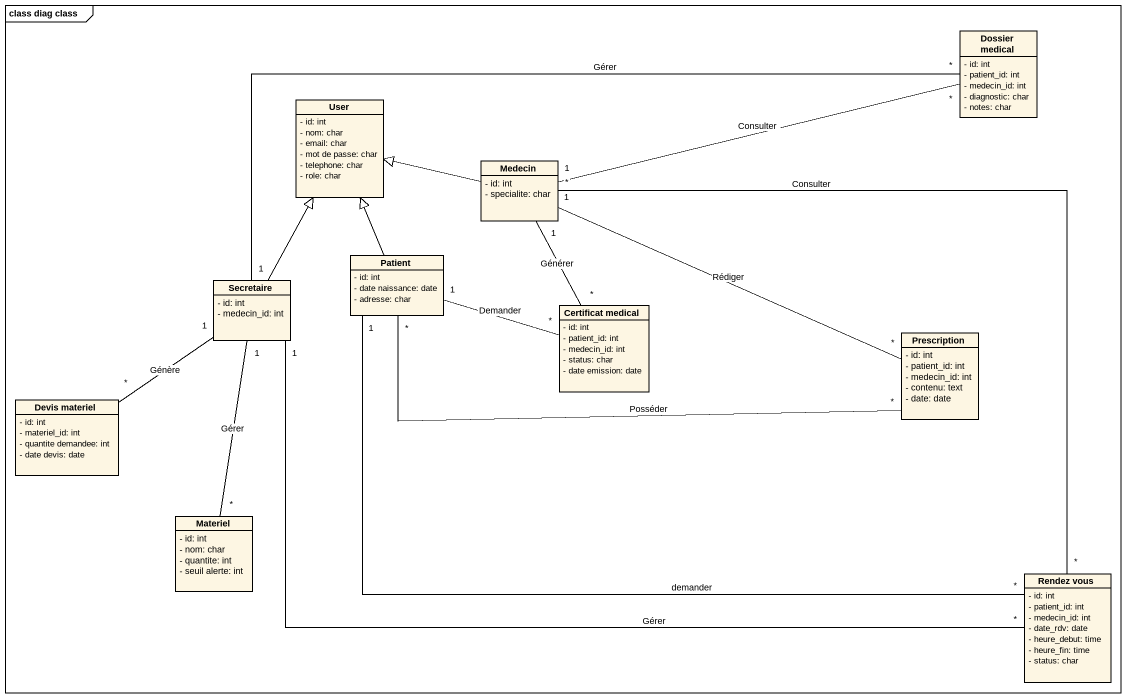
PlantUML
@startuml
mainframe class diag class
hide circle
hide empty members
skinparam classAttributeIconSize 0
class "Dossier medical" as Dossier_medical {
  - id: int
  - patient_id: int
  - medecin_id: int
  - diagnostic: char
  - notes: char
}
class User {
  - id: int
  - nom: char
  - email: char
  - mot de passe: char
  - telephone: char
  - role: char
}
class Medecin {
  - id: int
  - specialite: char
}
class Patient {
  - id: int
  - date naissance: date
  - adresse: char
}
class Secretaire {
  - id: int
  - medecin_id: int
}
class "Certificat medical" as Certificat_medical {
  - id: int
  - patient_id: int
  - medecin_id: int
  - status: char
  - date emission: date
}
class Prescription {
  - id: int
  - patient_id: int
  - medecin_id: int
  - contenu: text
  - date: date
}
class "Devis materiel" as Devis_materiel {
  - id: int
  - materiel_id: int
  - quantite demandee: int
  - date devis: date
}
class Materiel {
  - id: int
  - nom: char
  - quantite: int
  - seuil alerte: int
}
class "Rendez vous" as Rendez_vous {
  - id: int
  - patient_id: int
  - medecin_id: int
  - date_rdv: date
  - heure_debut: time
  - heure_fin: time
  - status: char
}
Medecin "1" -right- "*" Dossier_medical : Consulter
Medecin -left-|> User
Medecin "1" -- "*" Certificat_medical : Générer
Patient -up-|> User
Patient "1" -right- "*" Certificat_medical : Demander
Patient "1" -right- "*" Rendez_vous : demander
Secretaire "1" -right- "*" Dossier_medical : Gérer
Secretaire -up-|> User
Prescription "*" -left- "1" Medecin : Rédiger
Prescription "*" -left- "*" Patient : Posséder
Devis_materiel "*" -up- "1" Secretaire : Génère
Materiel "*" -up- "1" Secretaire : Gérer
Rendez_vous "*" -up- "*" Medecin : Consulter
Rendez_vous "*" -left- "1" Secretaire : Gérer
@enduml
